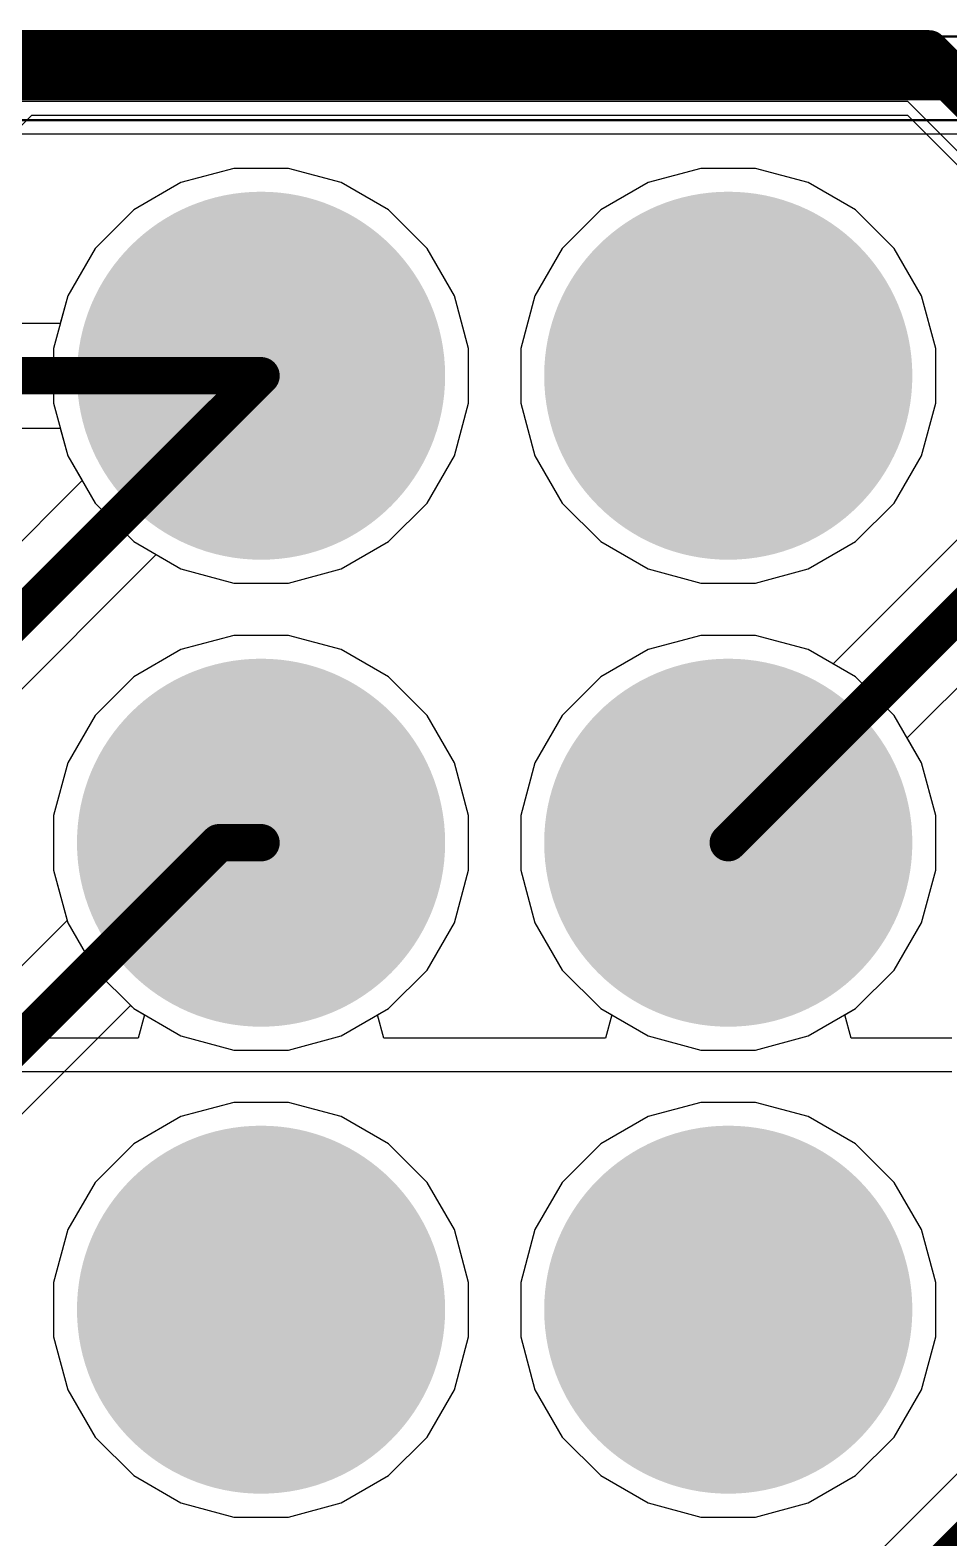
# Model space of a CAD drawing. Header units: inches. Extents: x 90 to 149.8, y 48.7 to 115.2.
# Drawn here: x 132.93 to 137.93, y 75.11 to 83.31 of the extents above; entities that cross this region are included whole.
import ezdxf

# ---------------------------------------------------------------- set-up
doc = ezdxf.new("R2010")
doc.units = ezdxf.units.IN
for name, color, linetype in [('Bottom Layer', 5, 'Continuous'), ('Bottom Solder', 6, 'Continuous'), ('Layer 1', 16, 'Continuous'), ('Layer 2', 76, 'Continuous'), ('Mechanical 2', 216, 'Continuous'), ('Multi-Layer', 9, 'Continuous'), ('Pad Holes', 156, 'Continuous'), ('Top Layer', 1, 'Continuous'), ('Top Solder', 216, 'Continuous')]:
    doc.layers.add(name, color=color, linetype=linetype)

msp = doc.modelspace()

# ---------------------------------------------------------------- hatches: boundary and pattern name
at = {"layer": 'Bottom Layer'}
h = msp.add_hatch(color=5, dxfattribs=at)
edge = h.paths.add_edge_path()
edge.add_arc((134.1882, 81.4324), 0.95, 0, 360)
h = msp.add_hatch(color=5, dxfattribs=at)
edge = h.paths.add_edge_path()
edge.add_arc((136.7282, 81.4324), 0.95, 0, 360)
h = msp.add_hatch(color=5, dxfattribs=at)
edge = h.paths.add_edge_path()
edge.add_arc((134.1882, 78.8924), 0.95, 0, 360)
h = msp.add_hatch(color=5, dxfattribs=at)
edge = h.paths.add_edge_path()
edge.add_arc((136.7282, 78.8924), 0.95, 0, 360)
h = msp.add_hatch(color=5, dxfattribs=at)
edge = h.paths.add_edge_path()
edge.add_arc((134.1882, 76.3524), 0.95, 0, 360)
h = msp.add_hatch(color=5, dxfattribs=at)
edge = h.paths.add_edge_path()
edge.add_arc((136.7282, 76.3524), 0.95, 0, 360)
at = {"layer": 'Bottom Solder'}
h = msp.add_hatch(color=6, dxfattribs=at)
edge = h.paths.add_edge_path()
edge.add_arc((134.1882, 81.4324), 1.0008, 0, 360)
h = msp.add_hatch(color=6, dxfattribs=at)
edge = h.paths.add_edge_path()
edge.add_arc((136.7282, 81.4324), 1.0008, 0, 360)
h = msp.add_hatch(color=6, dxfattribs=at)
edge = h.paths.add_edge_path()
edge.add_arc((134.1882, 78.8924), 1.0008, 0, 360)
h = msp.add_hatch(color=6, dxfattribs=at)
edge = h.paths.add_edge_path()
edge.add_arc((136.7282, 78.8924), 1.0008, 0, 360)
h = msp.add_hatch(color=6, dxfattribs=at)
edge = h.paths.add_edge_path()
edge.add_arc((134.1882, 76.3524), 1.0008, 0, 360)
h = msp.add_hatch(color=6, dxfattribs=at)
edge = h.paths.add_edge_path()
edge.add_arc((136.7282, 76.3524), 1.0008, 0, 360)
at = {"layer": 'Layer 1'}
h = msp.add_hatch(color=16, dxfattribs=at)
edge = h.paths.add_edge_path()
edge.add_arc((134.1882, 81.4324), 0.95, 0, 360)
h = msp.add_hatch(color=16, dxfattribs=at)
edge = h.paths.add_edge_path()
edge.add_arc((136.7282, 81.4324), 0.95, 0, 360)
h = msp.add_hatch(color=16, dxfattribs=at)
edge = h.paths.add_edge_path()
edge.add_arc((134.1882, 78.8924), 0.95, 0, 360)
h = msp.add_hatch(color=16, dxfattribs=at)
edge = h.paths.add_edge_path()
edge.add_arc((136.7282, 78.8924), 0.95, 0, 360)
h = msp.add_hatch(color=16, dxfattribs=at)
edge = h.paths.add_edge_path()
edge.add_arc((134.1882, 76.3524), 0.95, 0, 360)
h = msp.add_hatch(color=16, dxfattribs=at)
edge = h.paths.add_edge_path()
edge.add_arc((136.7282, 76.3524), 0.95, 0, 360)
at = {"layer": 'Layer 2'}
h = msp.add_hatch(color=76, dxfattribs=at)
edge = h.paths.add_edge_path()
edge.add_arc((134.1882, 81.4324), 0.95, 0, 360)
h = msp.add_hatch(color=76, dxfattribs=at)
edge = h.paths.add_edge_path()
edge.add_arc((136.7282, 81.4324), 0.95, 0, 360)
h = msp.add_hatch(color=76, dxfattribs=at)
edge = h.paths.add_edge_path()
edge.add_arc((134.1882, 78.8924), 0.95, 0, 360)
h = msp.add_hatch(color=76, dxfattribs=at)
edge = h.paths.add_edge_path()
edge.add_arc((136.7282, 78.8924), 0.95, 0, 360)
h = msp.add_hatch(color=76, dxfattribs=at)
edge = h.paths.add_edge_path()
edge.add_arc((134.1882, 76.3524), 0.95, 0, 360)
h = msp.add_hatch(color=76, dxfattribs=at)
edge = h.paths.add_edge_path()
edge.add_arc((136.7282, 76.3524), 0.95, 0, 360)
at = {"layer": 'Multi-Layer'}
h = msp.add_hatch(color=9, dxfattribs=at)
edge = h.paths.add_edge_path()
edge.add_arc((134.1882, 81.4324), 0.95, 0, 360)
h = msp.add_hatch(color=9, dxfattribs=at)
edge = h.paths.add_edge_path()
edge.add_arc((136.7282, 81.4324), 0.95, 0, 360)
h = msp.add_hatch(color=9, dxfattribs=at)
edge = h.paths.add_edge_path()
edge.add_arc((134.1882, 78.8924), 0.95, 0, 360)
h = msp.add_hatch(color=9, dxfattribs=at)
edge = h.paths.add_edge_path()
edge.add_arc((136.7282, 78.8924), 0.95, 0, 360)
h = msp.add_hatch(color=9, dxfattribs=at)
edge = h.paths.add_edge_path()
edge.add_arc((134.1882, 76.3524), 0.95, 0, 360)
h = msp.add_hatch(color=9, dxfattribs=at)
edge = h.paths.add_edge_path()
edge.add_arc((136.7282, 76.3524), 0.95, 0, 360)
at = {"layer": 'Pad Holes'}
h = msp.add_hatch(color=7, dxfattribs=at)
edge = h.paths.add_edge_path()
edge.add_arc((134.1882, 81.4324), 0.515, 0, 360)
h = msp.add_hatch(color=7, dxfattribs=at)
edge = h.paths.add_edge_path()
edge.add_arc((136.7282, 81.4324), 0.515, 0, 360)
h = msp.add_hatch(color=7, dxfattribs=at)
edge = h.paths.add_edge_path()
edge.add_arc((134.1882, 78.8924), 0.515, 0, 360)
h = msp.add_hatch(color=7, dxfattribs=at)
edge = h.paths.add_edge_path()
edge.add_arc((136.7282, 78.8924), 0.515, 0, 360)
h = msp.add_hatch(color=7, dxfattribs=at)
edge = h.paths.add_edge_path()
edge.add_arc((134.1882, 76.3524), 0.515, 0, 360)
h = msp.add_hatch(color=7, dxfattribs=at)
edge = h.paths.add_edge_path()
edge.add_arc((136.7282, 76.3524), 0.515, 0, 360)
at = {"layer": 'Top Layer'}
h = msp.add_hatch(color=1, dxfattribs=at)
edge = h.paths.add_edge_path()
edge.add_arc((134.1882, 81.4324), 0.95, 0, 360)
h = msp.add_hatch(color=1, dxfattribs=at)
edge = h.paths.add_edge_path()
edge.add_arc((136.7282, 81.4324), 0.95, 0, 360)
h = msp.add_hatch(color=1, dxfattribs=at)
edge = h.paths.add_edge_path()
edge.add_arc((134.1882, 78.8924), 0.95, 0, 360)
h = msp.add_hatch(color=1, dxfattribs=at)
edge = h.paths.add_edge_path()
edge.add_arc((136.7282, 78.8924), 0.95, 0, 360)
h = msp.add_hatch(color=1, dxfattribs=at)
edge = h.paths.add_edge_path()
edge.add_arc((134.1882, 76.3524), 0.95, 0, 360)
h = msp.add_hatch(color=1, dxfattribs=at)
edge = h.paths.add_edge_path()
edge.add_arc((136.7282, 76.3524), 0.95, 0, 360)
at = {"layer": 'Top Solder'}
h = msp.add_hatch(color=216, dxfattribs=at)
edge = h.paths.add_edge_path()
edge.add_arc((134.1882, 81.4324), 1.0008, 0, 360)
h = msp.add_hatch(color=216, dxfattribs=at)
edge = h.paths.add_edge_path()
edge.add_arc((136.7282, 81.4324), 1.0008, 0, 360)
h = msp.add_hatch(color=216, dxfattribs=at)
edge = h.paths.add_edge_path()
edge.add_arc((134.1882, 78.8924), 1.0008, 0, 360)
h = msp.add_hatch(color=216, dxfattribs=at)
edge = h.paths.add_edge_path()
edge.add_arc((136.7282, 78.8924), 1.0008, 0, 360)
h = msp.add_hatch(color=216, dxfattribs=at)
edge = h.paths.add_edge_path()
edge.add_arc((134.1882, 76.3524), 1.0008, 0, 360)
h = msp.add_hatch(color=216, dxfattribs=at)
edge = h.paths.add_edge_path()
edge.add_arc((136.7282, 76.3524), 1.0008, 0, 360)

# ---------------------------------------------------------------- linework, layer by layer
at = {"layer": 'Bottom Layer'}
for p, q in [((132.2294, 82.1375), (132.9412, 82.8493)), ((132.9412, 82.8493), (137.7024, 82.8493)), ((137.7024, 82.8493), (138.0943, 82.4574)), ((134.0397, 82.5602), (133.7529, 82.4833)), ((134.3367, 82.5602), (134.0397, 82.5602)), ((134.6235, 82.4833), (134.3367, 82.5602)), ((133.7529, 82.4833), (133.4957, 82.3349)), ((134.8807, 82.3349), (134.6235, 82.4833)), ((133.4957, 82.3349), (133.2857, 82.1249)), ((135.0907, 82.1249), (134.8807, 82.3349)), ((133.2857, 82.1249), (133.1373, 81.8677)), ((135.2391, 81.8677), (135.0907, 82.1249)), ((133.1373, 81.8677), (133.0969, 81.7173)), ((135.316, 81.5809), (135.2391, 81.8677)), ((133.0969, 81.7173), (132.2479, 81.7173)), ((135.316, 81.2839), (135.316, 81.5809)), ((135.2391, 80.9971), (135.316, 81.2839)), ((129.4756, 81.1475), (133.0969, 81.1475)), ((133.0969, 81.1475), (133.1373, 80.9971)), ((133.1373, 80.9971), (133.2857, 80.7399)), ((135.0907, 80.7399), (135.2391, 80.9971)), ((133.2857, 80.7399), (133.4957, 80.5299)), ((134.8807, 80.5299), (135.0907, 80.7399)), ((138.0943, 80.6614), (137.2984, 79.8655)), ((133.4957, 80.5299), (133.7529, 80.3815)), ((134.6235, 80.3815), (134.8807, 80.5299)), ((133.7529, 80.3815), (134.0397, 80.3046)), ((134.3367, 80.3046), (134.6235, 80.3815)), ((134.0397, 80.3046), (134.3367, 80.3046)), ((137.7013, 79.4626), (138.4342, 80.1955)), ((134.0397, 80.0202), (133.7529, 79.9433)), ((134.3367, 80.0202), (134.0397, 80.0202)), ((134.6235, 79.9433), (134.3367, 80.0202)), ((136.5797, 80.0202), (136.2929, 79.9433)), ((136.8767, 80.0202), (136.5797, 80.0202)), ((137.1635, 79.9433), (136.8767, 80.0202)), ((133.7529, 79.9433), (133.4957, 79.7949)), ((134.8807, 79.7949), (134.6235, 79.9433)), ((136.2929, 79.9433), (136.0357, 79.7949)), ((137.2984, 79.8655), (137.1635, 79.9433)), ((133.4957, 79.7949), (133.2857, 79.5849)), ((135.0907, 79.5849), (134.8807, 79.7949)), ((136.0357, 79.7949), (135.8257, 79.5849)), ((133.2857, 79.5849), (133.1373, 79.3277)), ((135.2391, 79.3277), (135.0907, 79.5849)), ((135.8257, 79.5849), (135.6773, 79.3277)), ((137.7791, 79.3277), (137.7013, 79.4626)), ((133.1373, 79.3277), (133.0604, 79.0409)), ((135.316, 79.0409), (135.2391, 79.3277)), ((135.6773, 79.3277), (135.6004, 79.0409)), ((137.856, 79.0409), (137.7791, 79.3277)), ((133.0604, 79.0409), (133.0604, 78.7439)), ((135.316, 78.7439), (135.316, 79.0409)), ((135.6004, 79.0409), (135.6004, 78.7439)), ((137.856, 78.7439), (137.856, 79.0409)), ((133.0604, 78.7439), (133.1373, 78.4571)), ((135.2391, 78.4571), (135.316, 78.7439)), ((135.6004, 78.7439), (135.6773, 78.4571)), ((137.7791, 78.4571), (137.856, 78.7439)), ((133.1373, 78.4571), (133.2857, 78.1999)), ((135.0907, 78.1999), (135.2391, 78.4571)), ((135.6773, 78.4571), (135.8257, 78.1999)), ((137.6307, 78.1999), (137.7791, 78.4571)), ((133.2857, 78.1999), (133.4957, 77.9899)), ((134.8807, 77.9899), (135.0907, 78.1999)), ((135.8257, 78.1999), (136.0357, 77.9899)), ((137.4207, 77.9899), (137.6307, 78.1999)), ((133.4957, 77.9899), (133.7529, 77.8415)), ((134.6235, 77.8415), (134.8807, 77.9899)), ((136.0357, 77.9899), (136.2929, 77.8415)), ((137.1635, 77.8415), (137.4207, 77.9899)), ((133.7529, 77.8415), (134.0397, 77.7646)), ((134.3367, 77.7646), (134.6235, 77.8415)), ((136.2929, 77.8415), (136.5797, 77.7646)), ((136.8767, 77.7646), (137.1635, 77.8415)), ((134.0397, 77.7646), (134.3367, 77.7646)), ((136.5797, 77.7646), (136.8767, 77.7646)), ((134.0397, 77.4802), (133.7529, 77.4033)), ((134.3367, 77.4802), (134.0397, 77.4802)), ((134.6235, 77.4033), (134.3367, 77.4802)), ((136.5797, 77.4802), (136.2929, 77.4033)), ((136.8767, 77.4802), (136.5797, 77.4802)), ((137.1635, 77.4033), (136.8767, 77.4802)), ((133.7529, 77.4033), (133.4957, 77.2549)), ((134.8807, 77.2549), (134.6235, 77.4033)), ((136.2929, 77.4033), (136.0357, 77.2549)), ((137.4207, 77.2549), (137.1635, 77.4033)), ((133.4957, 77.2549), (133.2857, 77.0449)), ((135.0907, 77.0449), (134.8807, 77.2549)), ((136.0357, 77.2549), (135.8257, 77.0449)), ((137.6307, 77.0449), (137.4207, 77.2549)), ((133.2857, 77.0449), (133.1373, 76.7877)), ((135.2391, 76.7877), (135.0907, 77.0449)), ((135.8257, 77.0449), (135.6773, 76.7877)), ((137.7791, 76.7877), (137.6307, 77.0449)), ((133.1373, 76.7877), (133.0604, 76.5009)), ((135.316, 76.5009), (135.2391, 76.7877)), ((135.6773, 76.7877), (135.6004, 76.5009)), ((137.856, 76.5009), (137.7791, 76.7877)), ((133.0604, 76.5009), (133.0604, 76.2039)), ((135.316, 76.2039), (135.316, 76.5009)), ((135.6004, 76.5009), (135.6004, 76.2039)), ((137.856, 76.2039), (137.856, 76.5009)), ((133.0604, 76.2039), (133.1373, 75.9171)), ((135.2391, 75.9171), (135.316, 76.2039)), ((135.6004, 76.2039), (135.6773, 75.9171)), ((137.7791, 75.9171), (137.856, 76.2039)), ((133.1373, 75.9171), (133.2857, 75.6599)), ((135.0907, 75.6599), (135.2391, 75.9171)), ((135.6773, 75.9171), (135.8257, 75.6599)), ((137.6307, 75.6599), (137.7791, 75.9171)), ((133.2857, 75.6599), (133.4957, 75.4499)), ((134.8807, 75.4499), (135.0907, 75.6599)), ((135.8257, 75.6599), (136.0357, 75.4499)), ((137.4207, 75.4499), (137.6307, 75.6599)), ((133.4957, 75.4499), (133.7529, 75.3015)), ((134.6235, 75.3015), (134.8807, 75.4499)), ((136.0357, 75.4499), (136.2929, 75.3015)), ((137.1635, 75.3015), (137.4207, 75.4499)), ((133.7529, 75.3015), (134.0397, 75.2246)), ((134.3367, 75.2246), (134.6235, 75.3015)), ((136.2929, 75.3015), (136.5797, 75.2246)), ((136.8767, 75.2246), (137.1635, 75.3015)), ((134.0397, 75.2246), (134.3367, 75.2246)), ((136.5797, 75.2246), (136.8767, 75.2246))]:
    msp.add_line(p, q, dxfattribs=at)
for points in [[(132.8232, 83.1342, 0.2032, 0.2032, 0), (137.8204, 83.1342, 0.2032, 0.2032, 0)], [(137.8204, 83.1342, 0.2032, 0.2032, 0), (138.3792, 82.5754, 0.2032, 0.2032, 0)], [(128.5748, 81.4324, 0.2032, 0.2032, 0), (134.1882, 81.4324, 0.2032, 0.2032, 0)], [(136.7282, 78.8924, 0.2032, 0.2032, 0), (138.3792, 80.5434, 0.2032, 0.2032, 0)]]:
    msp.add_lwpolyline(points, format="xyseb", dxfattribs=at)
for points in [[(137.7696, 83.1342, 0.1016, 0.1016, 1), (137.8712, 83.1342, 0.1016, 0.1016, 1)], [(137.7696, 83.1342, 0.1016, 0.1016, 1), (137.8712, 83.1342, 0.1016, 0.1016, 1)], [(134.1374, 81.4324, 0.1016, 0.1016, 1), (134.239, 81.4324, 0.1016, 0.1016, 1)], [(136.6774, 78.8924, 0.1016, 0.1016, 1), (136.779, 78.8924, 0.1016, 0.1016, 1)]]:
    msp.add_lwpolyline(points, format="xyseb", close=True, dxfattribs=at)
at = {"layer": 'Layer 1'}
for p, q in [((129.8104, 82.9255), (137.7024, 82.9255)), ((137.7024, 82.9255), (138.2467, 82.3812)), ((134.0397, 82.5602), (133.7529, 82.4833)), ((134.3367, 82.5602), (134.0397, 82.5602)), ((134.6235, 82.4833), (134.3367, 82.5602)), ((133.7529, 82.4833), (133.4957, 82.3349)), ((134.8807, 82.3349), (134.6235, 82.4833)), ((133.4957, 82.3349), (133.2857, 82.1249)), ((135.0907, 82.1249), (134.8807, 82.3349)), ((133.2857, 82.1249), (133.1373, 81.8677)), ((135.2391, 81.8677), (135.0907, 82.1249)), ((133.1373, 81.8677), (133.0604, 81.5809)), ((135.316, 81.5809), (135.2391, 81.8677)), ((133.0604, 81.5809), (133.0604, 81.2839)), ((135.316, 81.2839), (135.316, 81.5809)), ((133.0604, 81.2839), (133.1373, 80.9971)), ((135.2391, 80.9971), (135.316, 81.2839)), ((133.1373, 80.9971), (133.2151, 80.8622)), ((135.0907, 80.7399), (135.2391, 80.9971)), ((133.2151, 80.8622), (131.6754, 79.3224)), ((134.8807, 80.5299), (135.0907, 80.7399)), ((134.6235, 80.3815), (134.8807, 80.5299)), ((132.1617, 79.003), (133.618, 80.4593)), ((133.618, 80.4593), (133.7529, 80.3815)), ((133.7529, 80.3815), (134.0397, 80.3046)), ((134.3367, 80.3046), (134.6235, 80.3815)), ((134.0397, 80.3046), (134.3367, 80.3046)), ((134.0397, 80.0202), (133.7529, 79.9433)), ((134.3367, 80.0202), (134.0397, 80.0202)), ((134.6235, 79.9433), (134.3367, 80.0202)), ((136.5797, 80.0202), (136.2929, 79.9433)), ((136.8767, 80.0202), (136.5797, 80.0202)), ((137.1635, 79.9433), (136.8767, 80.0202)), ((133.7529, 79.9433), (133.4957, 79.7949)), ((134.8807, 79.7949), (134.6235, 79.9433)), ((136.2929, 79.9433), (136.0357, 79.7949)), ((137.4207, 79.7949), (137.1635, 79.9433)), ((133.4957, 79.7949), (133.2857, 79.5849)), ((135.0907, 79.5849), (134.8807, 79.7949)), ((136.0357, 79.7949), (135.8257, 79.5849)), ((137.6307, 79.5849), (137.4207, 79.7949)), ((133.2857, 79.5849), (133.1373, 79.3277)), ((135.2391, 79.3277), (135.0907, 79.5849)), ((135.8257, 79.5849), (135.6773, 79.3277)), ((137.7791, 79.3277), (137.6307, 79.5849)), ((133.1373, 79.3277), (133.0604, 79.0409)), ((135.316, 79.0409), (135.2391, 79.3277)), ((135.6773, 79.3277), (135.6004, 79.0409)), ((137.856, 79.0409), (137.7791, 79.3277)), ((133.0604, 79.0409), (133.0604, 78.7439)), ((135.316, 78.7439), (135.316, 79.0409)), ((135.6004, 79.0409), (135.6004, 78.7439)), ((137.856, 78.7439), (137.856, 79.0409)), ((133.0604, 78.7439), (133.1339, 78.4696)), ((135.2391, 78.4571), (135.316, 78.7439)), ((135.6004, 78.7439), (135.6773, 78.4571)), ((137.7791, 78.4571), (137.856, 78.7439)), ((133.1339, 78.4696), (130.7864, 76.122)), ((135.0907, 78.1999), (135.2391, 78.4571)), ((135.6773, 78.4571), (135.8257, 78.1999)), ((137.6307, 78.1999), (137.7791, 78.4571)), ((134.8807, 77.9899), (135.0907, 78.1999)), ((135.8257, 78.1999), (136.0357, 77.9899)), ((137.4207, 77.9899), (137.6307, 78.1999)), ((131.7203, 76.2503), (133.4779, 78.0078)), ((133.4779, 78.0078), (133.4957, 77.9899)), ((133.4957, 77.9899), (133.7529, 77.8415)), ((134.6235, 77.8415), (134.8807, 77.9899)), ((136.0357, 77.9899), (136.2929, 77.8415)), ((137.1635, 77.8415), (137.4207, 77.9899)), ((133.7529, 77.8415), (134.0397, 77.7646)), ((134.3367, 77.7646), (134.6235, 77.8415)), ((136.2929, 77.8415), (136.5797, 77.7646)), ((136.8767, 77.7646), (137.1635, 77.8415)), ((134.0397, 77.7646), (134.3367, 77.7646)), ((136.5797, 77.7646), (136.8767, 77.7646)), ((134.0397, 77.4802), (133.7529, 77.4033)), ((134.3367, 77.4802), (134.0397, 77.4802)), ((134.6235, 77.4033), (134.3367, 77.4802)), ((136.5797, 77.4802), (136.2929, 77.4033)), ((136.8767, 77.4802), (136.5797, 77.4802)), ((137.1635, 77.4033), (136.8767, 77.4802)), ((133.7529, 77.4033), (133.4957, 77.2549)), ((134.8807, 77.2549), (134.6235, 77.4033)), ((136.2929, 77.4033), (136.0357, 77.2549)), ((137.4207, 77.2549), (137.1635, 77.4033)), ((133.4957, 77.2549), (133.2857, 77.0449)), ((135.0907, 77.0449), (134.8807, 77.2549)), ((136.0357, 77.2549), (135.8257, 77.0449)), ((137.6307, 77.0449), (137.4207, 77.2549)), ((133.2857, 77.0449), (133.1373, 76.7877)), ((135.2391, 76.7877), (135.0907, 77.0449)), ((135.8257, 77.0449), (135.6773, 76.7877)), ((137.7791, 76.7877), (137.6307, 77.0449)), ((133.1373, 76.7877), (133.0604, 76.5009)), ((135.316, 76.5009), (135.2391, 76.7877)), ((135.6773, 76.7877), (135.6004, 76.5009)), ((137.856, 76.5009), (137.7791, 76.7877)), ((133.0604, 76.5009), (133.0604, 76.2039)), ((135.316, 76.2039), (135.316, 76.5009)), ((135.6004, 76.5009), (135.6004, 76.2039)), ((137.856, 76.2039), (137.856, 76.5009)), ((133.0604, 76.2039), (133.1373, 75.9171)), ((135.2391, 75.9171), (135.316, 76.2039)), ((135.6004, 76.2039), (135.6773, 75.9171)), ((137.7791, 75.9171), (137.856, 76.2039)), ((133.1373, 75.9171), (133.2857, 75.6599)), ((135.0907, 75.6599), (135.2391, 75.9171)), ((135.6773, 75.9171), (135.8257, 75.6599)), ((137.6307, 75.6599), (137.7791, 75.9171)), ((138.2467, 75.7338), (137.2984, 74.7855)), ((133.2857, 75.6599), (133.4957, 75.4499)), ((134.8807, 75.4499), (135.0907, 75.6599)), ((135.8257, 75.6599), (136.0357, 75.4499)), ((137.4207, 75.4499), (137.6307, 75.6599)), ((133.4957, 75.4499), (133.7529, 75.3015)), ((134.6235, 75.3015), (134.8807, 75.4499)), ((136.0357, 75.4499), (136.2929, 75.3015)), ((137.1635, 75.3015), (137.4207, 75.4499)), ((133.7529, 75.3015), (134.0397, 75.2246)), ((134.3367, 75.2246), (134.6235, 75.3015)), ((136.2929, 75.3015), (136.5797, 75.2246)), ((136.8767, 75.2246), (137.1635, 75.3015)), ((134.0397, 75.2246), (134.3367, 75.2246)), ((136.5797, 75.2246), (136.8767, 75.2246))]:
    msp.add_line(p, q, dxfattribs=at)
for points in [[(129.6924, 83.2104, 0.2032, 0.2032, 0), (137.8204, 83.2104, 0.2032, 0.2032, 0)], [(137.8204, 83.2104, 0.2032, 0.2032, 0), (138.5316, 82.4992, 0.2032, 0.2032, 0)], [(131.8768, 79.121, 0.2032, 0.2032, 0), (134.1882, 81.4324, 0.2032, 0.2032, 0)], [(130.9878, 75.9206, 0.2032, 0.2032, 0), (133.9596, 78.8924, 0.2032, 0.2032, 0)], [(133.9596, 78.8924, 0.2032, 0.2032, 0), (134.1882, 78.8924, 0.2032, 0.2032, 0)], [(136.7282, 73.8124, 0.2032, 0.2032, 0), (138.5316, 75.6158, 0.2032, 0.2032, 0)]]:
    msp.add_lwpolyline(points, format="xyseb", dxfattribs=at)
for points in [[(137.7696, 83.2104, 0.1016, 0.1016, 1), (137.8712, 83.2104, 0.1016, 0.1016, 1)], [(137.7696, 83.2104, 0.1016, 0.1016, 1), (137.8712, 83.2104, 0.1016, 0.1016, 1)], [(134.1374, 81.4324, 0.1016, 0.1016, 1), (134.239, 81.4324, 0.1016, 0.1016, 1)], [(133.9088, 78.8924, 0.1016, 0.1016, 1), (134.0104, 78.8924, 0.1016, 0.1016, 1)], [(133.9088, 78.8924, 0.1016, 0.1016, 1), (134.0104, 78.8924, 0.1016, 0.1016, 1)], [(134.1374, 78.8924, 0.1016, 0.1016, 1), (134.239, 78.8924, 0.1016, 0.1016, 1)]]:
    msp.add_lwpolyline(points, format="xyseb", close=True, dxfattribs=at)
at = {"layer": 'Layer 2'}
for p, q in [((134.0397, 82.5602), (133.7529, 82.4833)), ((134.3367, 82.5602), (134.0397, 82.5602)), ((134.6235, 82.4833), (134.3367, 82.5602)), ((136.5797, 82.5602), (136.2929, 82.4833)), ((136.8767, 82.5602), (136.5797, 82.5602)), ((137.1635, 82.4833), (136.8767, 82.5602)), ((133.7529, 82.4833), (133.4957, 82.3349)), ((134.8807, 82.3349), (134.6235, 82.4833)), ((136.2929, 82.4833), (136.0357, 82.3349)), ((137.4207, 82.3349), (137.1635, 82.4833)), ((133.4957, 82.3349), (133.2857, 82.1249)), ((135.0907, 82.1249), (134.8807, 82.3349)), ((136.0357, 82.3349), (135.8257, 82.1249)), ((137.6307, 82.1249), (137.4207, 82.3349)), ((133.2857, 82.1249), (133.1373, 81.8677)), ((135.2391, 81.8677), (135.0907, 82.1249)), ((135.8257, 82.1249), (135.6773, 81.8677)), ((137.7791, 81.8677), (137.6307, 82.1249)), ((133.1373, 81.8677), (133.0604, 81.5809)), ((135.316, 81.5809), (135.2391, 81.8677)), ((135.6773, 81.8677), (135.6004, 81.5809)), ((137.856, 81.5809), (137.7791, 81.8677)), ((133.0604, 81.5809), (133.0604, 81.2839)), ((135.316, 81.2839), (135.316, 81.5809)), ((135.6004, 81.5809), (135.6004, 81.2839)), ((137.856, 81.2839), (137.856, 81.5809)), ((133.0604, 81.2839), (133.1373, 80.9971)), ((135.2391, 80.9971), (135.316, 81.2839)), ((135.6004, 81.2839), (135.6773, 80.9971)), ((137.7791, 80.9971), (137.856, 81.2839)), ((133.1373, 80.9971), (133.2857, 80.7399)), ((135.0907, 80.7399), (135.2391, 80.9971)), ((135.6773, 80.9971), (135.8257, 80.7399)), ((137.6307, 80.7399), (137.7791, 80.9971)), ((133.2857, 80.7399), (133.4957, 80.5299)), ((134.8807, 80.5299), (135.0907, 80.7399)), ((135.8257, 80.7399), (136.0357, 80.5299)), ((137.4207, 80.5299), (137.6307, 80.7399)), ((133.4957, 80.5299), (133.7529, 80.3815)), ((134.6235, 80.3815), (134.8807, 80.5299)), ((136.0357, 80.5299), (136.2929, 80.3815)), ((137.1635, 80.3815), (137.4207, 80.5299)), ((133.7529, 80.3815), (134.0397, 80.3046)), ((134.3367, 80.3046), (134.6235, 80.3815)), ((136.2929, 80.3815), (136.5797, 80.3046)), ((136.8767, 80.3046), (137.1635, 80.3815)), ((134.0397, 80.3046), (134.3367, 80.3046)), ((136.5797, 80.3046), (136.8767, 80.3046)), ((134.0397, 80.0202), (133.7529, 79.9433)), ((134.3367, 80.0202), (134.0397, 80.0202)), ((134.6235, 79.9433), (134.3367, 80.0202)), ((136.5797, 80.0202), (136.2929, 79.9433)), ((136.8767, 80.0202), (136.5797, 80.0202)), ((137.1635, 79.9433), (136.8767, 80.0202)), ((133.7529, 79.9433), (133.4957, 79.7949)), ((134.8807, 79.7949), (134.6235, 79.9433)), ((136.2929, 79.9433), (136.0357, 79.7949)), ((137.4207, 79.7949), (137.1635, 79.9433)), ((133.4957, 79.7949), (133.2857, 79.5849)), ((135.0907, 79.5849), (134.8807, 79.7949)), ((136.0357, 79.7949), (135.8257, 79.5849)), ((137.6307, 79.5849), (137.4207, 79.7949)), ((133.2857, 79.5849), (133.1373, 79.3277)), ((135.2391, 79.3277), (135.0907, 79.5849)), ((135.8257, 79.5849), (135.6773, 79.3277)), ((137.7791, 79.3277), (137.6307, 79.5849)), ((133.1373, 79.3277), (133.0604, 79.0409)), ((135.316, 79.0409), (135.2391, 79.3277)), ((135.6773, 79.3277), (135.6004, 79.0409)), ((137.856, 79.0409), (137.7791, 79.3277)), ((133.0604, 79.0409), (133.0604, 78.7439)), ((135.316, 78.7439), (135.316, 79.0409)), ((135.6004, 79.0409), (135.6004, 78.7439)), ((137.856, 78.7439), (137.856, 79.0409)), ((133.0604, 78.7439), (133.1373, 78.4571)), ((135.2391, 78.4571), (135.316, 78.7439)), ((135.6004, 78.7439), (135.6773, 78.4571)), ((137.7791, 78.4571), (137.856, 78.7439)), ((133.1373, 78.4571), (133.2857, 78.1999)), ((135.0907, 78.1999), (135.2391, 78.4571)), ((135.6773, 78.4571), (135.8257, 78.1999)), ((137.6307, 78.1999), (137.7791, 78.4571)), ((133.2857, 78.1999), (133.4957, 77.9899)), ((134.8807, 77.9899), (135.0907, 78.1999)), ((135.8257, 78.1999), (136.0357, 77.9899)), ((137.4207, 77.9899), (137.6307, 78.1999)), ((133.4957, 77.9899), (133.5544, 77.9561)), ((134.822, 77.9561), (134.8807, 77.9899)), ((136.0357, 77.9899), (136.0944, 77.9561)), ((137.362, 77.9561), (137.4207, 77.9899)), ((133.5544, 77.9561), (133.5203, 77.8291)), ((134.8561, 77.8291), (134.822, 77.9561)), ((136.0944, 77.9561), (136.0603, 77.8291)), ((137.3961, 77.8291), (137.362, 77.9561)), ((133.5203, 77.8291), (131.4196, 77.8291)), ((136.0603, 77.8291), (134.8561, 77.8291)), ((137.9443, 77.8291), (137.3961, 77.8291)), ((107.1551, 77.6478), (137.9443, 77.6478))]:
    msp.add_line(p, q, dxfattribs=at)
at = {"layer": 'Mechanical 2'}
for points in [[(128.8535, 83.2769, 0.0127, 0.0127, 0), (139.3035, 83.2769, 0.0127, 0.0127, 0)], [(128.4035, 82.8219, 0.0127, 0.0127, 0), (139.4535, 82.8219, 0.0127, 0.0127, 0)]]:
    msp.add_lwpolyline(points, format="xyseb", dxfattribs=at)
at = {"layer": 'Top Layer'}
for p, q in [((126.9928, 82.7477), (138.6422, 82.7477)), ((134.0397, 82.5602), (133.7529, 82.4833)), ((134.3367, 82.5602), (134.0397, 82.5602)), ((134.6235, 82.4833), (134.3367, 82.5602)), ((133.7529, 82.4833), (133.4957, 82.3349)), ((134.8807, 82.3349), (134.6235, 82.4833)), ((133.4957, 82.3349), (133.2857, 82.1249)), ((135.0907, 82.1249), (134.8807, 82.3349)), ((133.2857, 82.1249), (133.1373, 81.8677)), ((135.2391, 81.8677), (135.0907, 82.1249)), ((133.1373, 81.8677), (133.0604, 81.5809)), ((135.316, 81.5809), (135.2391, 81.8677)), ((133.0604, 81.5809), (133.0604, 81.2839)), ((135.316, 81.2839), (135.316, 81.5809)), ((133.0604, 81.2839), (133.1373, 80.9971)), ((135.2391, 80.9971), (135.316, 81.2839)), ((133.1373, 80.9971), (133.2857, 80.7399)), ((135.0907, 80.7399), (135.2391, 80.9971)), ((133.2857, 80.7399), (133.4957, 80.5299)), ((134.8807, 80.5299), (135.0907, 80.7399)), ((133.4957, 80.5299), (133.7529, 80.3815)), ((134.6235, 80.3815), (134.8807, 80.5299)), ((133.7529, 80.3815), (134.0397, 80.3046)), ((134.3367, 80.3046), (134.6235, 80.3815)), ((134.0397, 80.3046), (134.3367, 80.3046)), ((134.0397, 80.0202), (133.7529, 79.9433)), ((134.3367, 80.0202), (134.0397, 80.0202)), ((134.6235, 79.9433), (134.3367, 80.0202)), ((136.5797, 80.0202), (136.2929, 79.9433)), ((136.8767, 80.0202), (136.5797, 80.0202)), ((137.1635, 79.9433), (136.8767, 80.0202)), ((133.7529, 79.9433), (133.4957, 79.7949)), ((134.8807, 79.7949), (134.6235, 79.9433)), ((136.2929, 79.9433), (136.0357, 79.7949)), ((137.4207, 79.7949), (137.1635, 79.9433)), ((133.4957, 79.7949), (133.2857, 79.5849)), ((135.0907, 79.5849), (134.8807, 79.7949)), ((136.0357, 79.7949), (135.8257, 79.5849)), ((137.6307, 79.5849), (137.4207, 79.7949)), ((133.2857, 79.5849), (133.1373, 79.3277)), ((135.2391, 79.3277), (135.0907, 79.5849)), ((135.8257, 79.5849), (135.6773, 79.3277)), ((137.7791, 79.3277), (137.6307, 79.5849)), ((133.1373, 79.3277), (133.0604, 79.0409)), ((135.316, 79.0409), (135.2391, 79.3277)), ((135.6773, 79.3277), (135.6004, 79.0409)), ((137.856, 79.0409), (137.7791, 79.3277)), ((133.0604, 79.0409), (133.0604, 78.7439)), ((135.316, 78.7439), (135.316, 79.0409)), ((135.6004, 79.0409), (135.6004, 78.7439)), ((137.856, 78.7439), (137.856, 79.0409)), ((133.0604, 78.7439), (133.1373, 78.4571)), ((135.2391, 78.4571), (135.316, 78.7439)), ((135.6004, 78.7439), (135.6773, 78.4571)), ((137.7791, 78.4571), (137.856, 78.7439)), ((133.1373, 78.4571), (133.2857, 78.1999)), ((135.0907, 78.1999), (135.2391, 78.4571)), ((135.6773, 78.4571), (135.8257, 78.1999)), ((137.6307, 78.1999), (137.7791, 78.4571)), ((133.2857, 78.1999), (133.4957, 77.9899)), ((134.8807, 77.9899), (135.0907, 78.1999)), ((135.8257, 78.1999), (136.0357, 77.9899)), ((137.4207, 77.9899), (137.6307, 78.1999)), ((133.4957, 77.9899), (133.7529, 77.8415)), ((134.6235, 77.8415), (134.8807, 77.9899)), ((136.0357, 77.9899), (136.2929, 77.8415)), ((137.1635, 77.8415), (137.4207, 77.9899)), ((133.7529, 77.8415), (134.0397, 77.7646)), ((134.3367, 77.7646), (134.6235, 77.8415)), ((136.2929, 77.8415), (136.5797, 77.7646)), ((136.8767, 77.7646), (137.1635, 77.8415)), ((134.0397, 77.7646), (134.3367, 77.7646)), ((136.5797, 77.7646), (136.8767, 77.7646)), ((134.0397, 77.4802), (133.7529, 77.4033)), ((134.3367, 77.4802), (134.0397, 77.4802)), ((134.6235, 77.4033), (134.3367, 77.4802)), ((136.5797, 77.4802), (136.2929, 77.4033)), ((136.8767, 77.4802), (136.5797, 77.4802)), ((137.1635, 77.4033), (136.8767, 77.4802)), ((133.7529, 77.4033), (133.4957, 77.2549)), ((134.8807, 77.2549), (134.6235, 77.4033)), ((136.2929, 77.4033), (136.0357, 77.2549)), ((137.4207, 77.2549), (137.1635, 77.4033)), ((133.4957, 77.2549), (133.2857, 77.0449)), ((135.0907, 77.0449), (134.8807, 77.2549)), ((136.0357, 77.2549), (135.8257, 77.0449)), ((137.6307, 77.0449), (137.4207, 77.2549)), ((133.2857, 77.0449), (133.1373, 76.7877)), ((135.2391, 76.7877), (135.0907, 77.0449)), ((135.8257, 77.0449), (135.6773, 76.7877)), ((137.7791, 76.7877), (137.6307, 77.0449)), ((133.1373, 76.7877), (133.0604, 76.5009)), ((135.316, 76.5009), (135.2391, 76.7877)), ((135.6773, 76.7877), (135.6004, 76.5009)), ((137.856, 76.5009), (137.7791, 76.7877)), ((133.0604, 76.5009), (133.0604, 76.2039)), ((135.316, 76.2039), (135.316, 76.5009)), ((135.6004, 76.5009), (135.6004, 76.2039)), ((137.856, 76.2039), (137.856, 76.5009)), ((133.0604, 76.2039), (133.1373, 75.9171)), ((135.2391, 75.9171), (135.316, 76.2039)), ((135.6004, 76.2039), (135.6773, 75.9171)), ((137.7791, 75.9171), (137.856, 76.2039)), ((133.1373, 75.9171), (133.2857, 75.6599)), ((135.0907, 75.6599), (135.2391, 75.9171)), ((135.6773, 75.9171), (135.8257, 75.6599)), ((137.6307, 75.6599), (137.7791, 75.9171)), ((133.2857, 75.6599), (133.4957, 75.4499)), ((134.8807, 75.4499), (135.0907, 75.6599)), ((135.8257, 75.6599), (136.0357, 75.4499)), ((137.4207, 75.4499), (137.6307, 75.6599)), ((133.4957, 75.4499), (133.7529, 75.3015)), ((134.6235, 75.3015), (134.8807, 75.4499)), ((136.0357, 75.4499), (136.2929, 75.3015)), ((137.1635, 75.3015), (137.4207, 75.4499)), ((133.7529, 75.3015), (134.0397, 75.2246)), ((134.3367, 75.2246), (134.6235, 75.3015)), ((136.2929, 75.3015), (136.5797, 75.2246)), ((136.8767, 75.2246), (137.1635, 75.3015)), ((134.0397, 75.2246), (134.3367, 75.2246)), ((136.5797, 75.2246), (136.8767, 75.2246))]:
    msp.add_line(p, q, dxfattribs=at)
msp.add_lwpolyline([(126.4666, 83.0326, 0.2032, 0.2032, 0), (138.7602, 83.0326, 0.2032, 0.2032, 0)], format="xyseb", dxfattribs=at)

doc.saveas('drawing.dxf')
